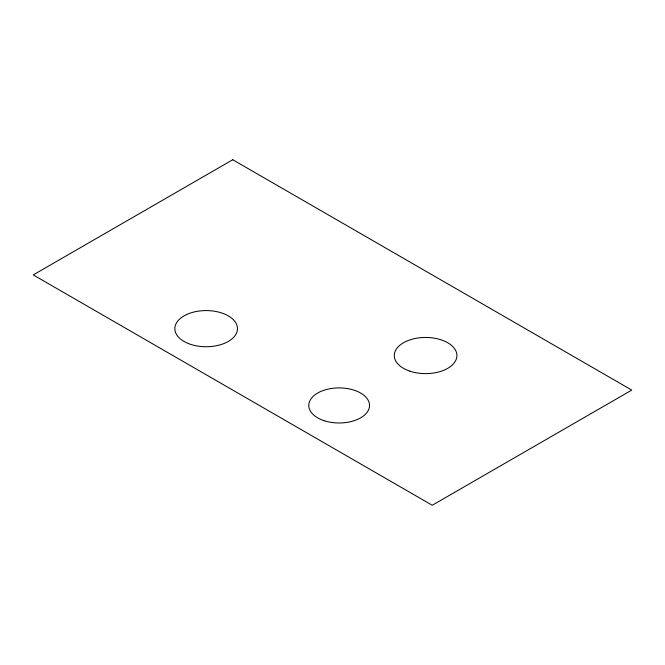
<?xml version="1.0" encoding="UTF-8"?>
<svg xmlns="http://www.w3.org/2000/svg" width="665" height="665" viewBox="0 0 665 665"><rect width="100%" height="100%" fill="white"/><g stroke="black" fill="none" stroke-linecap="round" stroke-linejoin="round"><path stroke-width="1" d="M232.75 159.733L33.25 274.911L432.25 505.267L631.75 390.089L232.75 159.733M409.939 371.195A31.313 18.08 0 0 0 456.913 355.534A31.313 18.08 0 0 0 409.939 339.882A31.313 18.08 0 0 0 409.939 371.195M188.594 343.63A31.313 18.08 0 0 0 237.388 329.948A31.313 18.08 0 0 0 192.468 312.4A31.313 18.08 0 0 0 188.594 343.63M323.963 420.637A30.374 17.539 0 0 0 369.524 405.451A30.374 17.539 0 0 0 323.963 390.255A30.374 17.539 0 0 0 323.963 420.637"/></g></svg>
